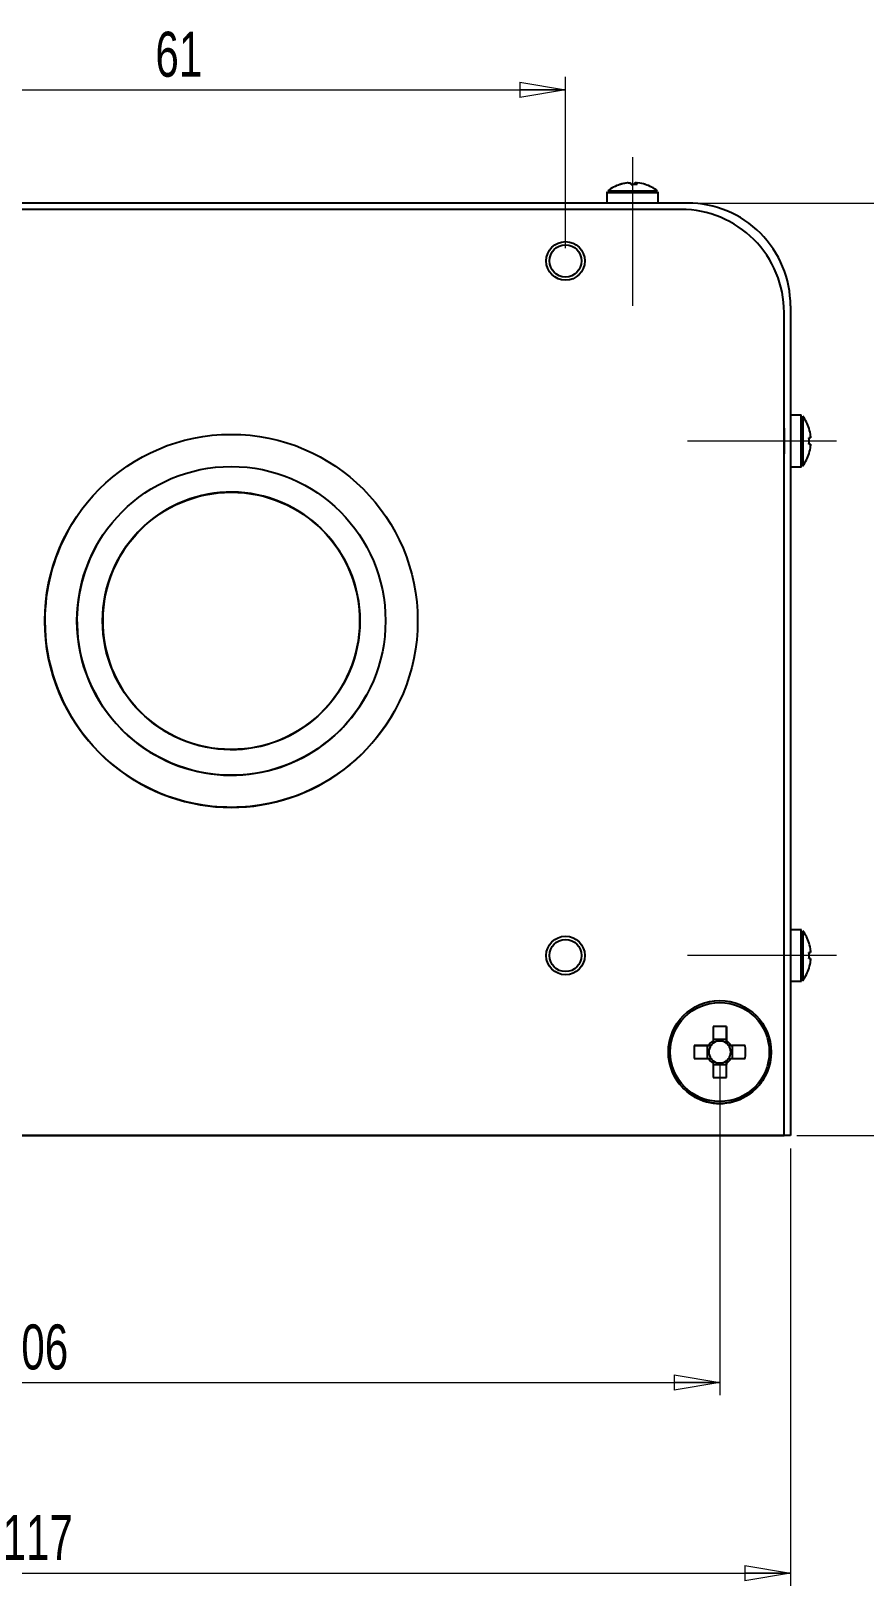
# Model space of a CAD drawing. Header units: millimetres. Extents: x 0 to 841, y 0 to 594.
# Drawn here: x 189.2 to 254.1, y 398.5 to 519.3 of the extents above; entities that cross this region are included whole.
import ezdxf

# ---------------------------------------------------------------- set-up
doc = ezdxf.new("R2010")
doc.units = ezdxf.units.MM
doc.linetypes.add('CENTERX2', pattern=[20.32, 12.7, -2.54, 2.54, -2.54])
doc.styles.add('SLDTEXTSTYLE0', font='TXT', dxfattribs={"width": 0.7})
doc.dimstyles.new('SLDDIMSTYLE0', dxfattribs={"dimtxt": 3.5, "dimasz": 3.556, "dimexe": 0, "dimexo": 0.0625, "dimgap": 0.875, "dimtad": 1, "dimrnd": 1e-09, "dimzin": 12, "dimdsep": 46, "dimtxsty": 'SLDTEXTSTYLE0', "dimblk1": 'CLOSED', "dimblk2": 'CLOSED', "dimsah": 1, "dimcen": 0.09, "dimadec": 0, "dimazin": 3, "dimtfac": 1, "dimtofl": 0, "dimtmove": 0, "dimatfit": 3, "dimldrblk": 'CLOSED', "dimfxl": 0, "dimfrac": 2, "dimtolj": 1, "dimtzin": 12, "dimarcsym": 0})

# ---------------------------------------------------------------- blocks, each defined once
blk = doc.blocks.new('_Closed')
at = {"color": 0, "linetype": 'ByBlock', "lineweight": -2}
for p, q in [((-1, 0.166667), (0, 0)), ((-1, 0.166667), (-1, -0.166667)), ((0, 0), (-1, -0.166667)), ((0, 0), (-1, 0))]:
    blk.add_line(p, q, dxfattribs=at)
blk = doc.blocks.new('_D')
at = {"color": 7, "linetype": 'Continuous', "lineweight": 18}
for p, q in [((241.29, 505.96), (284.86, 505.96)), ((283.86, 505.96), (283.86, 433.46)), ((248.79, 433.46), (284.86, 433.46))]:
    blk.add_line(p, q, dxfattribs=at)
at = {"color": 7, "linetype": 'Continuous', "lineweight": 18, "xscale": 3.556, "yscale": 3.556}
for p, rotation in [((283.86, 505.96, 0.45), 89.99999991044173), ((283.86, 433.46, 0.45), 269.9999999104417)]:
    blk.add_blockref('_Closed', p, dxfattribs=dict(at, rotation=rotation))
at = {"color": 7, "linetype": 'Continuous', "lineweight": 18, "insert": (279.35, 465.96), "char_height": 3.5, "attachment_point": 1, "rotation": 90, "style": 'SLDTEXTSTYLE0'}
blk.add_mtext('72,50', dxfattribs=at)
blk = doc.blocks.new('_D_1')
at = {"color": 7, "linetype": 'Continuous', "lineweight": 18}
for p, q in [((131.29, 432.46), (131.29, 398.45)), ((248.29, 432.46), (248.29, 398.45)), ((131.29, 399.45), (248.29, 399.45))]:
    blk.add_line(p, q, dxfattribs=at)
at = {"color": 7, "linetype": 'Continuous', "lineweight": 18, "xscale": 3.556, "yscale": 3.556}
for p, rotation in [((131.29, 399.45, 0.45), 179.9998605985442), ((248.29, 399.45, 0.45), 359.9998605985443)]:
    blk.add_blockref('_Closed', p, dxfattribs=dict(at, rotation=rotation))
at = {"color": 7, "linetype": 'Continuous', "lineweight": 18, "insert": (187.01, 403.97), "char_height": 3.5, "attachment_point": 1, "rotation": 359.9999, "style": 'SLDTEXTSTYLE0'}
blk.add_mtext('117', dxfattribs=at)
blk = doc.blocks.new('_D_2')
at = {"color": 7, "linetype": 'Continuous', "lineweight": 18}
for p, q in [((169.65, 502.46), (169.65, 515.77)), ((230.79, 502.46), (230.79, 515.77)), ((169.65, 514.77), (230.79, 514.77))]:
    blk.add_line(p, q, dxfattribs=at)
at = {"color": 7, "linetype": 'Continuous', "lineweight": 18, "xscale": 3.556, "yscale": 3.556}
for p, rotation in [((169.65, 514.77, 0.45), 179.9999999103701), ((230.79, 514.77, 0.45), 359.9999999103701)]:
    blk.add_blockref('_Closed', p, dxfattribs=dict(at, rotation=rotation))
at = {"color": 7, "linetype": 'Continuous', "lineweight": 18, "insert": (198.89, 519.28), "char_height": 3.5, "attachment_point": 1, "rotation": 360, "style": 'SLDTEXTSTYLE0'}
blk.add_mtext('61', dxfattribs=at)
blk = doc.blocks.new('_D_5')
at = {"color": 7, "linetype": 'Continuous', "lineweight": 18}
for p, q in [((136.79, 438.96), (136.79, 413.27)), ((242.79, 438.96), (242.79, 413.27)), ((136.79, 414.27), (242.79, 414.27))]:
    blk.add_line(p, q, dxfattribs=at)
at = {"color": 7, "linetype": 'Continuous', "lineweight": 18, "xscale": 3.556, "yscale": 3.556}
for p, rotation in [((136.79, 414.27, 0.45), 179.9999999103962), ((242.79, 414.27, 0.45), 359.9999999103962)]:
    blk.add_blockref('_Closed', p, dxfattribs=dict(at, rotation=rotation))
at = {"color": 7, "linetype": 'Continuous', "lineweight": 18, "insert": (186.64, 418.78), "char_height": 3.5, "attachment_point": 1, "rotation": 360, "style": 'SLDTEXTSTYLE0'}
blk.add_mtext('106', dxfattribs=at)

msp = doc.modelspace()

# ---------------------------------------------------------------- linework, layer by layer
at = {"color": 7, "linetype": 'CENTERX2', "lineweight": 18}
for p, q in [((236.01, 509.528), (236.01, 497.961)), ((251.858, 487.46), (240.29, 487.46)), ((251.857, 447.46), (240.29, 447.46))]:
    msp.add_line(p, q, dxfattribs=at)
at = {"color": 7, "linetype": 'Continuous', "lineweight": 25}
for p, q in [((234.009, 506.769), (234.009, 505.961)), ((234.01, 506.77), (234.01, 505.961)), ((235.661, 507.528), (235.823, 507.528)), ((236.304, 507.528), (236.197, 507.528)), ((236.198, 507.4), (236.197, 507.528)), ((236.299, 507.528), (236.297, 507.4)), ((236.299, 507.528), (236.422, 507.528)), ((238.009, 506.779), (237.996, 506.837)), ((238.01, 505.961), (238.01, 506.77)), ((240.29, 505.961), (139.29, 505.961)), ((239.79, 505.461), (139.79, 505.461)), ((239.79, 505.461), (139.79, 505.461)), ((239.79, 505.461), (239.79, 505.461)), ((247.79, 433.461), (247.79, 497.461)), ((247.79, 433.461), (247.79, 497.461)), ((248.29, 497.961), (248.29, 433.461)), ((247.79, 488.46), (247.79, 488.46)), ((247.79, 488.46), (247.79, 486.46)), ((249.1, 489.46), (248.29, 489.46)), ((249.857, 487.699), (249.729, 487.699)), ((249.858, 487.22), (249.729, 487.22)), ((249.73, 487.7), (249.858, 487.7)), ((249.73, 487.22), (249.858, 487.22)), ((249.751, 487.699), (249.857, 487.699)), ((249.858, 487.844), (249.858, 487.7)), ((249.858, 487.22), (249.858, 487.077)), ((247.79, 486.46), (247.79, 486.46)), ((248.29, 485.46), (249.1, 485.46)), ((248.29, 485.459), (249.099, 485.459)), ((249.106, 485.463), (249.144, 485.467)), ((192.103, 480.501), (192.103, 480.5)), ((194.291, 479.29), (194.291, 479.29)), ((196.04, 478.322), (196.04, 478.322)), ((213.539, 468.638), (213.539, 468.638)), ((215.289, 467.669), (215.289, 467.669)), ((217.476, 466.458), (217.477, 466.459)), ((249.1, 449.46), (248.29, 449.46)), ((249.857, 447.699), (249.729, 447.699)), ((249.857, 447.7), (249.73, 447.7)), ((249.751, 447.699), (249.857, 447.699)), ((249.857, 447.844), (249.857, 447.7)), ((249.857, 447.22), (249.729, 447.22)), ((249.857, 447.22), (249.857, 447.077)), ((248.29, 445.46), (249.1, 445.46)), ((248.29, 445.459), (249.099, 445.459)), ((249.106, 445.463), (249.143, 445.467)), ((239.29, 441.897), (239.29, 441.897)), ((243.305, 441.945), (243.305, 440.944)), ((240.805, 440.476), (241.806, 440.476)), ((241.806, 440.476), (242.112, 440.476)), ((241.806, 440.476), (241.806, 439.446)), ((243.305, 440.944), (242.275, 440.944)), ((243.305, 440.944), (243.305, 440.638)), ((243.467, 440.476), (243.773, 440.476)), ((244.774, 440.476), (243.773, 440.476)), ((243.773, 439.446), (243.773, 440.476)), ((242.275, 438.977), (243.305, 438.977)), ((243.305, 439.283), (243.305, 438.977)), ((243.305, 437.976), (243.305, 438.977)), ((246.289, 438.024), (246.289, 438.024)), ((247.789, 433.459), (131.789, 433.459)), ((131.79, 433.461), (247.79, 433.461)), ((131.79, 433.46), (247.79, 433.46)), ((247.789, 433.459), (215.88, 433.459)), ((242.789, 433.459), (247.789, 433.459)), ((247.789, 433.459), (247.79, 433.461)), ((248.289, 433.459), (247.789, 433.459)), ((247.789, 433.459), (247.789, 433.459)), ((248.29, 433.461), (247.79, 433.461)), ((248.29, 433.461), (248.289, 433.459))]:
    msp.add_line(p, q, dxfattribs=at)
at = {"color": 8, "linetype": 'Continuous', "lineweight": 25}
for p, q in [((234.009, 506.769), (234.01, 506.769)), ((247.79, 497.461), (247.79, 497.46)), ((249.099, 485.46), (249.099, 485.459)), ((249.099, 445.46), (249.099, 445.459))]:
    msp.add_line(p, q, dxfattribs=at)
at = {"color": 8, "linetype": 'Continuous', "lineweight": 25, "flags": 128}
for points in [[(234.01, 506.77), (234.013, 506.77), (234.136, 506.77), (234.426, 506.771), (234.857, 506.771), (235.389, 506.771), (235.977, 506.771), (236.568, 506.771), (237.11, 506.771), (237.553, 506.77), (237.859, 506.77), (238.001, 506.77), (238.01, 506.77)], [(249.1, 489.46), (249.1, 489.438), (249.1, 489.262), (249.1, 488.927), (249.1, 488.46), (249.1, 487.906), (249.1, 487.311), (249.1, 486.73), (249.1, 486.213), (249.1, 485.808), (249.1, 485.549), (249.1, 485.46), (249.1, 485.46)], [(249.1, 449.46), (249.1, 449.438), (249.1, 449.262), (249.1, 448.927), (249.1, 448.46), (249.1, 447.906), (249.1, 447.311), (249.1, 446.73), (249.1, 446.213), (249.1, 445.808), (249.1, 445.549), (249.1, 445.46), (249.1, 445.46)]]:
    msp.add_lwpolyline(points, dxfattribs=at)
at = {"color": 7, "linetype": 'Continuous', "lineweight": 25, "flags": 128}
for points in [[(234.081, 506.914), (234.085, 506.914), (234.203, 506.914), (234.483, 506.914), (234.898, 506.914), (235.412, 506.914), (235.979, 506.914), (236.548, 506.914), (237.07, 506.914), (237.498, 506.914), (237.793, 506.914), (237.93, 506.914), (237.938, 506.914)], [(235.661, 507.528), (235.65, 507.528), (235.635, 507.528), (235.621, 507.528), (235.609, 507.528), (235.598, 507.528)], [(235.898, 507.409), (235.94, 507.408), (235.981, 507.407)], [(249.243, 489.389), (249.243, 489.367), (249.243, 489.198), (249.243, 488.874), (249.243, 488.425), (249.243, 487.89), (249.243, 487.316), (249.243, 486.756), (249.243, 486.258), (249.243, 485.867), (249.243, 485.618), (249.243, 485.532), (249.243, 485.532)], [(249.729, 488.429), (249.732, 488.431), (249.735, 488.432), (249.736, 488.433), (249.737, 488.433), (249.736, 488.433), (249.735, 488.432), (249.732, 488.431), (249.729, 488.429)], [(249.729, 487.699), (249.751, 487.699), (249.771, 487.699), (249.79, 487.699), (249.807, 487.699), (249.822, 487.699), (249.835, 487.699), (249.847, 487.699), (249.857, 487.699)], [(249.857, 487.699), (249.847, 487.699), (249.835, 487.699), (249.822, 487.699), (249.807, 487.699), (249.79, 487.699), (249.771, 487.699), (249.751, 487.699), (249.729, 487.699)], [(249.73, 486.49), (249.733, 486.489), (249.736, 486.487), (249.737, 486.486), (249.738, 486.486), (249.737, 486.486), (249.736, 486.487), (249.733, 486.489), (249.73, 486.49)], [(249.243, 449.389), (249.243, 449.367), (249.243, 449.198), (249.243, 448.874), (249.243, 448.425), (249.243, 447.89), (249.243, 447.316), (249.243, 446.756), (249.243, 446.258), (249.243, 445.867), (249.243, 445.618), (249.243, 445.532), (249.243, 445.532)], [(249.729, 448.429), (249.732, 448.431), (249.735, 448.432), (249.736, 448.433), (249.737, 448.433), (249.736, 448.433), (249.735, 448.432), (249.732, 448.431), (249.729, 448.429)], [(249.73, 447.22), (249.752, 447.22), (249.772, 447.22), (249.79, 447.22), (249.807, 447.22), (249.822, 447.22), (249.836, 447.22), (249.848, 447.22), (249.857, 447.22)], [(249.73, 446.49), (249.733, 446.489), (249.736, 446.487), (249.737, 446.486), (249.738, 446.486), (249.737, 446.486), (249.736, 446.487), (249.733, 446.489), (249.73, 446.49)], [(242.275, 441.945), (242.275, 441.808), (242.275, 441.67), (242.275, 441.532), (242.275, 441.392), (242.275, 441.252), (242.275, 441.111), (242.275, 440.97), (242.275, 440.828)], [(243.305, 440.828), (243.305, 440.97), (243.305, 441.111), (243.305, 441.252), (243.305, 441.392), (243.305, 441.532), (243.305, 441.67), (243.305, 441.808), (243.305, 441.945)], [(241.922, 440.476), (241.78, 440.476), (241.639, 440.476), (241.498, 440.476), (241.358, 440.476), (241.218, 440.476), (241.08, 440.476), (240.942, 440.476), (240.805, 440.476)], [(244.774, 440.476), (244.637, 440.476), (244.499, 440.476), (244.361, 440.476), (244.221, 440.476), (244.081, 440.476), (243.941, 440.476), (243.799, 440.476), (243.657, 440.476)], [(240.805, 439.446), (240.942, 439.446), (241.08, 439.446), (241.218, 439.446), (241.358, 439.446), (241.498, 439.446), (241.639, 439.446), (241.78, 439.446), (241.922, 439.446)], [(242.275, 439.093), (242.275, 438.951), (242.275, 438.81), (242.275, 438.669), (242.275, 438.529), (242.275, 438.389), (242.275, 438.251), (242.275, 438.113), (242.275, 437.976)], [(243.305, 437.976), (243.305, 438.113), (243.305, 438.251), (243.305, 438.389), (243.305, 438.529), (243.305, 438.669), (243.305, 438.81), (243.305, 438.951), (243.305, 439.093)], [(243.657, 439.446), (243.799, 439.446), (243.941, 439.446), (244.081, 439.446), (244.221, 439.446), (244.361, 439.446), (244.499, 439.446), (244.637, 439.446), (244.774, 439.446)], [(229.289, 433.46), (229.38, 433.46), (229.64, 433.46), (230.039, 433.46), (230.529, 433.46), (231.05, 433.46), (231.539, 433.46), (231.939, 433.46), (232.199, 433.46), (232.289, 433.46), (232.199, 433.46), (231.939, 433.46), (231.539, 433.46), (231.05, 433.46), (230.529, 433.46), (230.039, 433.46), (229.64, 433.46), (229.38, 433.46), (229.289, 433.46)], [(229.289, 433.459), (229.379, 433.459), (229.64, 433.459), (230.039, 433.459), (230.528, 433.459), (231.049, 433.459), (231.539, 433.459), (231.938, 433.459), (232.198, 433.459), (232.289, 433.459), (232.198, 433.459), (231.938, 433.459), (231.539, 433.459), (231.049, 433.459), (230.528, 433.459), (230.039, 433.459), (229.64, 433.459), (229.379, 433.459), (229.289, 433.459)], [(237.789, 433.459), (237.199, 433.459), (236.662, 433.459), (236.225, 433.459), (235.927, 433.459), (235.794, 433.459), (235.839, 433.459), (236.057, 433.459), (236.429, 433.459), (236.921, 433.459), (237.491, 433.459), (238.087, 433.459), (238.657, 433.459), (239.149, 433.459), (239.521, 433.459), (239.739, 433.459), (239.783, 433.459), (239.651, 433.459), (239.353, 433.459), (238.916, 433.459), (238.378, 433.459), (237.789, 433.459)], [(237.79, 433.46), (238.379, 433.46), (238.916, 433.46), (239.353, 433.46), (239.651, 433.46), (239.784, 433.46), (239.739, 433.46), (239.522, 433.46), (239.15, 433.46), (238.657, 433.46), (238.088, 433.46), (237.491, 433.46), (236.922, 433.46), (236.429, 433.46), (236.057, 433.46), (235.84, 433.46), (235.795, 433.46), (235.928, 433.46), (236.226, 433.46), (236.663, 433.46), (237.2, 433.46), (237.79, 433.46)]]:
    msp.add_lwpolyline(points, dxfattribs=at)
at = {"color": 7, "linetype": 'Continuous', "lineweight": 25}
for centre, radius in [((230.79, 501.461), 1.5), ((230.79, 501.461), 1.25), ((204.79, 473.48), 14.5), ((204.79, 473.48), 12), ((204.79, 473.48), 10.01), ((204.79, 473.48), 10), ((230.79, 447.461), 1.5), ((230.79, 447.461), 1.25), ((242.79, 439.961), 4), ((242.79, 439.961), 3.853)]:
    msp.add_circle(centre, radius, dxfattribs=at)
for centre, radius, start, end in [((236.01, 504.361), 3.2, 107.86672, 127.05972), ((235.978, 504.414), 3.138, 96.96861, 107.85346), ((235.048, 507.342), 0.0664, 61.28617, 118.74057), ((236.042, 504.413), 3.139, 96.96871, 107.85055), ((235.553, 507.276), 0.369, 19.68203, 43.10147), ((236.139, 503.94), 3.468, 86.06724, 93.93276), ((236.466, 507.276), 0.369, 136.89187, 160.32463), ((236.029, 507.276), 0.369, 19.68203, 43.10147), ((236.041, 504.414), 3.138, 72.14654, 83.03139), ((236.977, 507.361), 0.0477, 56.05735, 88.70305), ((236.01, 504.361), 3.2, 52.94001, 72.13286), ((239.79, 497.461), 8, 359.99963, 89.99986), ((239.79, 497.461), 8, 359.99965, 90), ((240.29, 497.961), 8, 359.99963, 89.99986), ((246.69, 487.46), 3.2, 17.72528, 37.05972), ((249.443, 489.016), 0.652, 296.08045, 296.88225), ((246.69, 487.46), 3.191, 6.90547, 17.7003), ((246.207, 487.46), 3.53, 356.10203, 3.89797), ((246.69, 487.46), 3.2, 322.94001, 342.27445), ((246.69, 487.46), 3.191, 342.29943, 353.09425), ((246.689, 487.459), 3.2, 322.94001, 331.19807), ((204.79, 473.48), 10.01, 331.03897, 151.03897), ((204.79, 473.479), 14.5, 151.03897, 179.99965), ((204.79, 473.48), 12, 151.03897, 179.08211), ((204.79, 473.48), 10, 151.03897, 331.03897), ((204.79, 473.479), 14.5, 179.99965, 331.03897), ((204.79, 473.48), 12, 179.08211, 331.03897), ((246.69, 447.46), 3.2, 17.72528, 37.05972), ((249.621, 546.193), 98.495, 270.06292, 270.13732), ((249.68, 378.395), 69.304, 89.85368, 89.95943), ((249.255, 449.392), 1.072, 296.27966, 296.76661), ((246.69, 447.46), 3.191, 6.90547, 17.7003), ((246.207, 447.46), 3.531, 356.10232, 3.89768), ((246.69, 447.46), 3.2, 322.94001, 342.27445), ((246.69, 447.46), 3.191, 342.29943, 353.09425), ((246.689, 447.459), 3.2, 322.94001, 331.02772), ((242.79, 439.961), 4, 151.03897, 270.00097), ((242.79, 427.568), 14.387, 87.94936, 92.0523), ((255.178, 439.961), 14.383, 177.94961, 182.05371), ((242.79, 439.961), 1.009, 120.6879, 149.31404), ((242.79, 439.961), 0.851, 142.75987, 217.24208), ((242.79, 439.961), 0.851, 127.24208, 142.75987), ((242.79, 439.961), 0.851, 52.75987, 127.24208), ((242.79, 439.961), 1.009, 30.6879, 59.31404), ((242.79, 439.961), 0.851, 37.24208, 52.75987), ((242.79, 439.961), 0.851, 322.75987, 37.24208), ((230.397, 439.96), 14.386, 357.94933, 2.05233), ((242.79, 439.961), 1.009, 210.6879, 239.31404), ((242.79, 439.961), 0.851, 217.24208, 232.75987), ((242.79, 439.961), 0.851, 232.75987, 307.24208), ((242.79, 439.961), 1.009, 300.6879, 329.31404), ((242.79, 439.961), 0.851, 307.24208, 322.75987), ((242.789, 452.354), 14.387, 267.94938, 272.05228), ((242.79, 439.961), 4, 270.00097, 331.03897)]:
    msp.add_arc(centre, radius, start, end, dxfattribs=at)
for points, knots in [([(234.023, 506.836), (234.016, 506.818), (234.007, 506.795), (234.011, 506.771), (234.012, 506.765)], [0, 0, 0, 0, 0.7858904, 1, 1, 1, 1]), ([(249.151, 489.45), (249.138, 489.455), (249.12, 489.462), (249.102, 489.459), (249.097, 489.458)], [0, 0, 0, 0, 0.7297962, 1, 1, 1, 1]), ([(205.59, 459.002), (205.581, 459.001), (205.563, 459), (205.426, 458.993), (205.223, 458.985), (204.969, 458.98), (204.696, 458.979), (204.434, 458.983), (204.21, 458.991), (204.058, 458.998), (203.985, 459.002), (203.997, 459.001), (204, 459.001)], [0, 0, 0, 0, 0.1072854, 0.2145664, 0.3219492, 0.4293996, 0.5367404, 0.643964, 0.7512463, 0.8586731, 0.966102, 1, 1, 1, 1]), ([(249.151, 449.45), (249.138, 449.455), (249.12, 449.462), (249.102, 449.459), (249.097, 449.458)], [0, 0, 0, 0, 0.7298922, 1, 1, 1, 1]), ([(242.112, 440.476), (242.108, 440.476), (242.049, 440.476), (241.986, 440.476), (241.929, 440.476), (241.922, 440.476)], [0, 0, 0, 0, 0.0699805, 0.8866225, 1, 1, 1, 1]), ([(242.275, 440.828), (242.275, 440.821), (242.275, 440.764), (242.275, 440.701), (242.275, 440.643), (242.275, 440.638)], [0, 0, 0, 0, 0.1133776, 0.9300194, 1, 1, 1, 1]), ([(243.305, 440.638), (243.305, 440.643), (243.305, 440.701), (243.305, 440.764), (243.305, 440.821), (243.305, 440.828)], [0, 0, 0, 0, 0.0699822, 0.8866241, 1, 1, 1, 1]), ([(243.657, 440.476), (243.65, 440.476), (243.593, 440.476), (243.53, 440.476), (243.472, 440.476), (243.467, 440.476)], [0, 0, 0, 0, 0.11337711, 0.9300194, 1, 1, 1, 1]), ([(241.922, 439.446), (241.929, 439.446), (241.986, 439.446), (242.049, 439.446), (242.108, 439.446), (242.112, 439.446)], [0, 0, 0, 0, 0.1133775, 0.9300195, 1, 1, 1, 1]), ([(242.275, 439.283), (242.275, 439.278), (242.275, 439.22), (242.275, 439.157), (242.275, 439.1), (242.275, 439.093)], [0, 0, 0, 0, 0.0699822, 0.886623, 1, 1, 1, 1]), ([(243.305, 439.093), (243.305, 439.1), (243.305, 439.157), (243.305, 439.22), (243.305, 439.278), (243.305, 439.283)], [0, 0, 0, 0, 0.11337541, 0.93001781, 1, 1, 1, 1]), ([(243.467, 439.446), (243.472, 439.446), (243.53, 439.446), (243.593, 439.446), (243.65, 439.446), (243.657, 439.446)], [0, 0, 0, 0, 0.0699806, 0.8866224, 1, 1, 1, 1])]:
    msp.add_open_spline(points, degree=3, knots=knots, dxfattribs=at)

# ---------------------------------------------------------------- dimensions: what is measured, and where the dimension line sits
at = {"color": 7, "linetype": 'Continuous', "lineweight": 18}
for base, p1, p2, angle, picture, middle in [((230.79, 514.766), (169.65, 501.461), (230.79, 501.461), 360, '_D_2', (200.753, 514.766)), ((283.858, 433.461), (240.29, 505.961), (247.79, 433.461), 90, '_D', (283.858, 470.689)), ((242.79, 414.266), (136.79, 439.961), (242.79, 439.961), 360, '_D_5', (189.626, 414.266)), ((248.29, 399.454), (131.29, 433.461), (248.29, 433.461), 359.99986, '_D_1', (189.626, 399.454))]:
    dim = msp.add_linear_dim(base=base, p1=p1, p2=p2, angle=angle, dimstyle='SLDDIMSTYLE0', dxfattribs=at)
    dim.commit()
    dim.dimension.update_dxf_attribs({"geometry": picture, "text_midpoint": middle, "dimtype": 160})

doc.saveas('drawing.dxf')
